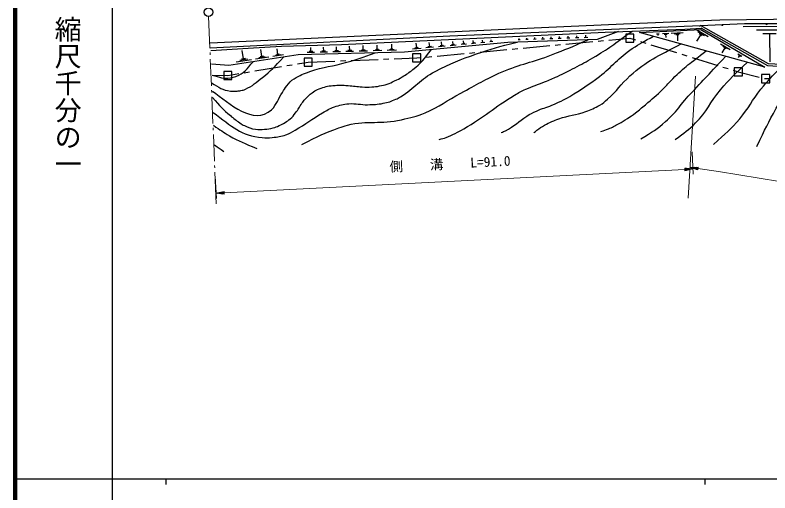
# Model space of a CAD drawing. Units: millimetres, scale not verified. Extents: x 40000 to 680000, y 20000 to 380000.
# Drawn here: x 40000 to 180097, y 202409 to 291143 of the extents above; entities that cross this region are included whole.
import ezdxf
from ezdxf.enums import TextEntityAlignment as Align

# ---------------------------------------------------------------- set-up
doc = ezdxf.new("R2010")
doc.units = ezdxf.units.MM
doc.header["$LTSCALE"] = 1000
for name, color, linetype, lineweight in [('M-BGD', 7, 'Continuous', 25), ('M-BGD-HTXT', 7, 'Continuous', 13), ('M-BMK-ROW', 30, 'Continuous', 25), ('M-BMK-SRVR', 3, 'Continuous', 25), ('M-STR-HTXT', 7, 'Continuous', 13), ('M-TTL', 2, 'Continuous', 140), ('M-TTL-BAND', 7, 'Continuous', 25)]:
    doc.layers.add(name, color=color, linetype=linetype, lineweight=lineweight)
doc.styles.add('@ＭＳ ゴシック', font='')
doc.styles.add('ＭＳ ゴシック', font='')
doc.styles.get('@ＭＳ ゴシック').set_extended_font_data('@MS Gothic')
doc.styles.get('ＭＳ ゴシック').set_extended_font_data('MS Gothic')

msp = doc.modelspace()

# ---------------------------------------------------------------- linework, layer by layer
at = {"layer": 'M-BGD'}
for p, q in [((167044, 289076), (167188, 289232)), ((179839, 282105), (167188, 289232)), ((179723, 281711), (167317, 288700)), ((175117, 289034), (184961, 289075)), ((142673, 286849), (142660, 287245)), ((144298, 286904), (144284, 287320)), ((145955, 286959), (145940, 287397)), ((179135, 281497), (155888, 287925)), ((159060, 287669), (159515, 287690)), ((159287, 287679), (159301, 287376)), ((160158, 287719), (161325, 287772)), ((160457, 287577), (161041, 287603)), ((160749, 287590), (160777, 286968)), ((161794, 287793), (164021, 287895)), ((162358, 287670), (163471, 287721)), ((162643, 287535), (163199, 287560)), ((162921, 287547), (162975, 286360)), ((166234, 288579), (168639, 287173)), ((167249, 287555), (166499, 286273)), ((166742, 288067), (167944, 287364)), ((166948, 287731), (167549, 287379)), ((177580, 288388), (182503, 288409)), ((178814, 287737), (181275, 287747)), ((180044, 287742), (180066, 282492)), ((114543, 285082), (114463, 285928)), ((116954, 285288), (116882, 286041)), ((119203, 285479), (119140, 286147)), ((121302, 285658), (121247, 286245)), ((123501, 285848), (123021, 285802)), ((123261, 285825), (123212, 286337)), ((125514, 285909), (124684, 285830)), ((125296, 286000), (124881, 285961)), ((125088, 285980), (125046, 286423)), ((127157, 286065), (126448, 285998)), ((126802, 286031), (126758, 286503)), ((128689, 286210), (128095, 286154)), ((128392, 286182), (128355, 286578)), ((133769, 286549), (133351, 286535)), ((133560, 286542), (133550, 286821)), ((135229, 286598), (134783, 286583)), ((135006, 286591), (134996, 286888)), ((136718, 286648), (136243, 286632)), ((136481, 286640), (136470, 286957)), ((138236, 286699), (137732, 286682)), ((137984, 286691), (137973, 287027)), ((139784, 286752), (139250, 286734)), ((139517, 286743), (139505, 287098)), ((141362, 286805), (140798, 286786)), ((141080, 286795), (141067, 287171)), ((142970, 286859), (142376, 286839)), ((144611, 286914), (143985, 286893)), ((146283, 286970), (145626, 286948)), ((170947, 285822), (172735, 284777)), ((82389, 283015), (82159, 284553)), ((85808, 283464), (85615, 284755)), ((88783, 283848), (88625, 284903)), ((94904, 284381), (94885, 285106)), ((97623, 284453), (96935, 284435)), ((97279, 284444), (97260, 285178)), ((100017, 284518), (99322, 284500)), ((99669, 284509), (99650, 285250)), ((102838, 284406), (101395, 284368)), ((102472, 284589), (101751, 284570)), ((102111, 284579), (102091, 285349)), ((105397, 284472), (103876, 284433)), ((105015, 284564), (104254, 284544)), ((104822, 284660), (104442, 284650)), ((104632, 284655), (104611, 285467)), ((108039, 284541), (106438, 284499)), ((107636, 284638), (106835, 284617)), ((107433, 284739), (107033, 284729)), ((107233, 284734), (107211, 285588)), ((110766, 284612), (109081, 284568)), ((110342, 284714), (109499, 284692)), ((110128, 284820), (109707, 284809)), ((109918, 284815), (109894, 285714)), ((115356, 284946), (113770, 284796)), ((114950, 285014), (114157, 284939)), ((114741, 285101), (114345, 285063)), ((117678, 285166), (116265, 285032)), ((117307, 285321), (116601, 285254)), ((119845, 285372), (118593, 285253)), ((119516, 285509), (118890, 285449)), ((121867, 285563), (120766, 285459)), ((121578, 285684), (121027, 285632)), ((123754, 285742), (122792, 285651)), ((171702, 285061), (171144, 284108)), ((171325, 285442), (172219, 284919)), ((171478, 285192), (171925, 284930)), ((82750, 283069), (82029, 282961)), ((87067, 283322), (84646, 282960)), ((86438, 283393), (85227, 283212)), ((86111, 283509), (85506, 283418)), ((89810, 283733), (87834, 283437)), ((89297, 283791), (88308, 283643)), ((89030, 283885), (88536, 283811)), ((95589, 284217), (94229, 284182)), ((95244, 284389), (94564, 284372)), ((97972, 284279), (96596, 284243)), ((100369, 284341), (98979, 284305)), ((174126, 283963), (174858, 283535)), ((174435, 283651), (174207, 283261)), ((174252, 283758), (174618, 283544)), ((83889, 282846), (81005, 282414)), ((83139, 282931), (81697, 282715)), ((194066, 280886), (179723, 281711)), ((194182, 281280), (179839, 282105))]:
    msp.add_line(p, q, dxfattribs=at)
for points in [[(76226, 286018), (137694, 288812), (152934, 289490), (166227, 290082), (170799, 290252), (185700, 290421)], [(76226, 285087), (120676, 287288), (167188, 289232)], [(76311, 284579), (84270, 285087), (89434, 285341), (100610, 285680), (134985, 287288), (149548, 287966), (164280, 288558), (165290, 288614), (167317, 288700)], [(167188, 289232), (175371, 289574), (183584, 289574), (188410, 289490), (196199, 289151), (201872, 288643), (208391, 287881), (211185, 287458), (215672, 286611), (220160, 285595), (223716, 284664), (230658, 282632), (243358, 278144), (262493, 270186), (271298, 265952), (276971, 263412), (283067, 260872), (293058, 257147)], [(152020, 288065), (148026, 286629), (131458, 286071), (112265, 284251), (92542, 283737), (79659, 281808), (76448, 282054)], [(155888, 287925), (167259, 288443), (179135, 281497)]]:
    msp.add_lwpolyline(points, dxfattribs=at)
for centre, radius, start, end in [((171279, 289403), 150, 182.39332, 2.39332), ((171279, 289403), 120, 182.39332, 2.39332), ((171279, 289403), 100, 182.39332, 2.39332), ((171279, 289403), 100, 182.39332, 2.39332), ((171279, 289403), 100, 182.39332, 2.39332), ((171279, 289403), 100, 182.39332, 2.39332), ((179477, 289574), 150, 180, 360), ((179477, 289574), 120, 180, 0), ((179477, 289574), 100, 180, 0), ((179477, 289574), 100, 180, 0), ((179477, 289574), 100, 180, 0), ((179477, 289574), 100, 180, 0)]:
    msp.add_arc(centre, radius, start, end, dxfattribs=at)
for points, knots in [([(118729, 268069), (119326, 268195), (119512, 268246), (119999, 268408), (120687, 268636), (121044, 268844), (121692, 269170), (122327, 269489), (122696, 269645), (123301, 270016), (127060, 272326), (128953, 273951), (132699, 276282), (133490, 276774), (133975, 276980), (134816, 277382), (136129, 278011), (136942, 278181), (138287, 278737), (139218, 279122), (139745, 279327), (140658, 279753), (141931, 280347), (142627, 280716), (143875, 281362), (145216, 282055), (145956, 282466), (147262, 283224), (150226, 284947), (151155, 285723), (154517, 288166)], [0, 0, 0, 0, 1, 1, 1, 2, 2, 2, 3, 3, 3, 4, 4, 4, 5, 5, 5, 6, 6, 6, 7, 7, 7, 8, 8, 8, 9, 9, 9, 10, 10, 10, 10]), ([(130244, 269339), (130604, 269475), (130711, 269539), (131006, 269678), (132706, 270481), (133396, 271382), (134985, 272387), (135648, 272806), (136055, 272982), (136763, 273318), (137850, 273835), (138532, 273953), (139642, 274419), (140310, 274700), (140684, 274861), (141335, 275181), (141972, 275494), (142334, 275664), (142944, 276028), (145174, 277355), (146370, 278196), (148447, 279753), (150944, 281625), (151930, 283211), (154543, 284918), (156038, 285894), (156617, 286254), (158501, 287202)], [0, 0, 0, 0, 1, 1, 1, 2, 2, 2, 3, 3, 3, 4, 4, 4, 5, 5, 5, 6, 6, 6, 7, 7, 7, 8, 8, 8, 9, 9, 9, 9]), ([(76734, 273064), (80302, 270534), (81878, 268656), (85878, 268408), (86604, 268363), (87020, 268309), (87741, 268408), (88743, 268545), (89340, 268545), (90281, 268916), (90969, 269187), (91336, 269389), (91974, 269762), (94002, 270948), (95026, 271796), (97054, 272980), (97885, 273464), (98355, 273745), (99256, 274080), (100271, 274458), (100886, 274580), (101965, 274673), (103318, 274789), (104079, 274475), (105436, 274504), (106565, 274528), (107202, 274568), (108315, 274758), (109274, 274921), (109793, 275134), (110686, 275520), (111025, 275666), (111220, 275744), (111532, 275943), (114166, 277619), (115203, 279233), (117967, 280684), (120846, 282196), (122568, 282845), (125634, 283926), (128528, 284947), (129592, 285225), (133175, 286129)], [0, 0, 0, 0, 1, 1, 1, 2, 2, 2, 3, 3, 3, 4, 4, 4, 5, 5, 5, 6, 6, 6, 7, 7, 7, 8, 8, 8, 9, 9, 9, 10, 10, 10, 11, 11, 11, 12, 12, 12, 13, 13, 13, 14, 14, 14, 14]), ([(93244, 267138), (96420, 268688), (97322, 269256), (100102, 270186), (100727, 270395), (101073, 270530), (101711, 270694), (105511, 271667), (107886, 270800), (111702, 271710), (113447, 272126), (114463, 272294), (116108, 273010), (118815, 274189), (120122, 275270), (122732, 276650), (125700, 278219), (127292, 279254), (130376, 280581), (133869, 282084), (136037, 282374), (139584, 283747), (142265, 284786), (143160, 285157), (146381, 286574)], [0, 0, 0, 0, 1, 1, 1, 2, 2, 2, 3, 3, 3, 4, 4, 4, 5, 5, 5, 6, 6, 6, 7, 7, 7, 8, 8, 8, 8]), ([(76650, 275858), (78113, 274210), (78526, 273647), (79952, 272472), (80625, 271916), (81007, 271607), (81730, 271117), (82049, 270901), (82221, 270760), (82576, 270609), (83346, 270282), (83779, 270042), (84608, 269932), (85264, 269844), (85642, 269889), (86302, 269932), (86936, 269973), (87296, 270021), (87910, 270186), (88355, 270305), (88594, 270413), (89011, 270609), (89453, 270816), (89700, 270939), (90112, 271202), (90491, 271444), (90705, 271583), (91043, 271879), (91483, 272265), (91701, 272517), (92059, 272980), (92569, 273640), (92760, 274078), (93244, 274758), (93463, 275065), (93591, 275233), (93837, 275520), (94111, 275839), (94285, 276001), (94599, 276282), (94880, 276533), (95043, 276672), (95361, 276874), (95773, 277136), (96003, 277301), (96462, 277467), (97419, 277814), (97988, 277962), (99002, 278060), (100088, 278164), (100706, 278117), (101796, 278060), (102824, 278006), (103392, 277860), (104420, 277806), (105114, 277769), (105505, 277769), (106198, 277806), (106764, 277835), (107081, 277875), (107638, 277975), (108206, 278077), (108530, 278129), (109077, 278314), (109624, 278498), (109910, 278657), (110432, 278906), (111006, 279180), (111323, 279345), (111871, 279668), (112669, 280140), (113087, 280454), (113818, 281023), (115390, 282246), (115830, 282931), (117318, 284730)], [0, 0, 0, 0, 1, 1, 1, 2, 2, 2, 3, 3, 3, 4, 4, 4, 5, 5, 5, 6, 6, 6, 7, 7, 7, 8, 8, 8, 9, 9, 9, 10, 10, 10, 11, 11, 11, 12, 12, 12, 13, 13, 13, 14, 14, 14, 15, 15, 15, 16, 16, 16, 17, 17, 17, 18, 18, 18, 19, 19, 19, 20, 20, 20, 21, 21, 21, 22, 22, 22, 23, 23, 23, 24, 24, 24, 25, 25, 25, 25]), ([(136255, 269254), (136522, 269504), (136610, 269572), (136848, 269762), (137371, 270180), (137708, 270357), (138287, 270694), (138798, 270992), (139104, 271124), (139642, 271371), (140127, 271594), (140407, 271704), (140912, 271879), (142822, 272541), (144011, 272532), (145907, 273234), (146962, 273624), (147572, 273832), (148532, 274419), (149136, 274788), (149442, 275049), (149971, 275520), (151719, 277073), (152383, 278271), (154120, 279838), (157372, 282771), (159124, 283436), (163627, 285785)], [0, 0, 0, 0, 1, 1, 1, 2, 2, 2, 3, 3, 3, 4, 4, 4, 5, 5, 5, 6, 6, 6, 7, 7, 7, 8, 8, 8, 9, 9, 9, 9]), ([(148701, 269508), (149385, 269720), (149588, 269792), (150140, 270016), (150894, 270323), (151291, 270555), (152003, 270948), (152678, 271320), (153051, 271541), (153696, 271964), (154272, 272341), (154586, 272565), (155136, 272980), (155886, 273546), (156285, 273892), (156998, 274504), (158279, 275601), (159021, 276192), (160216, 277382), (160961, 278125), (161334, 278585), (162078, 279330), (164305, 281556), (165264, 282171), (168260, 284504)], [0, 0, 0, 0, 1, 1, 1, 2, 2, 2, 3, 3, 3, 4, 4, 4, 5, 5, 5, 6, 6, 6, 7, 7, 7, 8, 8, 8, 8]), ([(76480, 278568), (77885, 277720), (78476, 277167), (79952, 277044), (80446, 277003), (80726, 277018), (81222, 277044), (81488, 277058), (81638, 277076), (81899, 277128), (82237, 277197), (82430, 277242), (82746, 277382), (84114, 277990), (84726, 278631), (85907, 279552), (87587, 280860), (88109, 281486), (89834, 283332)], [0, 0, 0, 0, 1, 1, 1, 2, 2, 2, 3, 3, 3, 4, 4, 4, 5, 5, 5, 6, 6, 6, 6]), ([(76650, 277044), (79774, 274716), (84282, 270537), (87572, 273572), (88664, 274580), (88769, 275560), (89604, 276790), (89923, 277261), (90085, 277539), (90450, 277975), (90930, 278549), (91170, 278934), (91805, 279330), (92866, 279991), (93535, 280249), (94717, 280656), (97331, 281557), (98928, 281605), (101578, 282391), (103654, 283006), (104351, 283235), (106849, 284110)], [0, 0, 0, 0, 1, 1, 1, 2, 2, 2, 3, 3, 3, 4, 4, 4, 5, 5, 5, 6, 6, 6, 7, 7, 7, 7]), ([(76585, 279980), (78016, 279594), (78643, 279272), (79952, 279499), (80355, 279569), (80579, 279624), (80968, 279753), (82527, 280269), (82980, 281133), (84167, 282483)], [0, 0, 0, 0, 1, 1, 1, 2, 2, 2, 3, 3, 3, 3]), ([(162502, 268069), (164329, 269303), (164931, 269804), (166312, 271117), (168479, 273179), (168941, 274988), (170897, 277252), (172731, 279377), (173472, 280086), (175925, 282384)], [0, 0, 0, 0, 1, 1, 1, 2, 2, 2, 3, 3, 3, 3]), ([(169614, 267138), (171985, 269186), (172759, 269854), (174489, 271864), (176212, 273867), (176741, 275329), (178424, 277366), (179840, 279082), (180391, 279665), (182274, 281564)], [0, 0, 0, 0, 1, 1, 1, 2, 2, 2, 3, 3, 3, 3]), ([(177657, 266714), (179292, 270144), (179759, 271099), (181258, 273829), (182912, 276840), (183551, 277825), (185797, 281361)], [0, 0, 0, 0, 1, 1, 1, 2, 2, 2, 2]), ([(156152, 268154), (158342, 269505), (159110, 269900), (160724, 271371), (161744, 272301), (162306, 272843), (163179, 273911), (163627, 274459), (163787, 274655), (164280, 275350)], [0, 0, 0, 0, 1, 1, 1, 2, 2, 2, 3, 3, 3, 3]), ([(76819, 270694), (78157, 269723), (78589, 269450), (79782, 268746), (81668, 267634), (82445, 267371), (84862, 266376)], [0, 0, 0, 0, 1, 1, 1, 2, 2, 2, 2])]:
    msp.add_open_spline(points, degree=3, knots=knots, dxfattribs=at)
for points in [[(164280, 275350), (168096, 279422), (168096, 279422), (171913, 283494)], [(76988, 267053), (77877, 266418), (77877, 266418), (78766, 265783)]]:
    msp.add_open_spline(points, degree=3, dxfattribs=at)
at = {"layer": 'M-BGD-HTXT'}
for p, q in [((75915, 290868), (76154, 284971)), ((76187, 284172), (76203, 283772)), ((76235, 282973), (76438, 277977)), ((76470, 277177), (76486, 276778)), ((76519, 275978), (76721, 270982)), ((76754, 270183), (76770, 269783)), ((76802, 268984), (77005, 263988)), ((77037, 263189), (77054, 262789)), ((77086, 261990), (77325, 256092))]:
    msp.add_line(p, q, dxfattribs=at)
at = {"layer": 'M-BMK-ROW'}
for p, q in [((154840, 287616), (153340, 287616)), ((153340, 287616), (153340, 286116)), ((154840, 286116), (154840, 287616)), ((142242, 285765), (147221, 286228)), ((148216, 286320), (149212, 286413)), ((150208, 286505), (154090, 286866)), ((153340, 286116), (154840, 286116)), ((154090, 286866), (155141, 286539)), ((156096, 286243), (157051, 285946)), ((126311, 284283), (131289, 284746)), ((132285, 284839), (133281, 284931)), ((134277, 285024), (139255, 285487)), ((140251, 285579), (141247, 285672)), ((158006, 285649), (162781, 284165)), ((95127, 283165), (93627, 283165)), ((93627, 283165), (93627, 281665)), ((95127, 281665), (95127, 283165)), ((110365, 283028), (114540, 283188)), ((115290, 283938), (113790, 283938)), ((113790, 283938), (113790, 282438)), ((114540, 283188), (115358, 283264)), ((115290, 282438), (115290, 283938)), ((116354, 283357), (117350, 283450)), ((118345, 283542), (123324, 284005)), ((124320, 284098), (125315, 284190)), ((163736, 283868), (164691, 283571)), ((165646, 283274), (170420, 281790)), ((84515, 280777), (89448, 281596)), ((90434, 281760), (91421, 281924)), ((92407, 282088), (94377, 282415)), ((93627, 281665), (95127, 281665)), ((94377, 282415), (99373, 282607)), ((100372, 282645), (101371, 282683)), ((102371, 282722), (107367, 282913)), ((108366, 282952), (109366, 282990)), ((113790, 282438), (115290, 282438)), ((80234, 280691), (78734, 280691)), ((78734, 280691), (78734, 279191)), ((79484, 279941), (81556, 280285)), ((80234, 279191), (80234, 280691)), ((82542, 280449), (83529, 280613)), ((171375, 281493), (172330, 281197)), ((173285, 280900), (174235, 280605)), ((174985, 281355), (173485, 281355)), ((173485, 281355), (173485, 279855)), ((174235, 280605), (178122, 279638)), ((174985, 279855), (174985, 281355)), ((76585, 279980), (79484, 279941)), ((78734, 279191), (80234, 279191)), ((173485, 279855), (174985, 279855)), ((180056, 280093), (178556, 280093)), ((178556, 280093), (178556, 278593)), ((179092, 279396), (179306, 279343)), ((179306, 279343), (180086, 279353)), ((180056, 278593), (180056, 280093)), ((178556, 278593), (180056, 278593))]:
    msp.add_line(p, q, dxfattribs=at)
at = {"layer": 'M-BMK-SRVR'}
msp.add_circle((75883, 291668), 800, dxfattribs=at)
at = {"layer": 'M-STR-HTXT'}
for p, q in [((166291, 279805), (164899, 257121)), ((165653, 265743), (165866, 261574)), ((164317, 262496), (78798, 258127)), ((165815, 262572), (164304, 262745)), ((164304, 262745), (164330, 262246)), ((164606, 262711), (164307, 262695)), ((164309, 262646), (164909, 262676)), ((165211, 262642), (164312, 262596)), ((164314, 262546), (165513, 262607)), ((165815, 262572), (164317, 262496)), ((164320, 262446), (165518, 262507)), ((165221, 262442), (164322, 262396)), ((164325, 262346), (164924, 262377)), ((164627, 262311), (164327, 262296)), ((165815, 262572), (164330, 262246)), ((165251, 262846), (166771, 262887)), ((165251, 262846), (166702, 262392)), ((165251, 262846), (166736, 262639)), ((166729, 262590), (165541, 262755)), ((166743, 262689), (165555, 262854)), ((165831, 262665), (166723, 262540)), ((165859, 262863), (166750, 262738)), ((166716, 262491), (166121, 262574)), ((166757, 262788), (166163, 262871)), ((166412, 262483), (166709, 262441)), ((166467, 262879), (166764, 262838)), ((166702, 262392), (166771, 262887)), ((77138, 261222), (77351, 257052)), ((77300, 258051), (78786, 258377)), ((77300, 258051), (78798, 258127)), ((77300, 258051), (78811, 257878)), ((78796, 258177), (77597, 258116)), ((78801, 258077), (77602, 258016)), ((77894, 258181), (78793, 258227)), ((77905, 257981), (78803, 258027)), ((78791, 258277), (78191, 258246)), ((78806, 257977), (78207, 257947)), ((78488, 258312), (78788, 258327)), ((78509, 257912), (78809, 257928)), ((78811, 257878), (78786, 258377))]:
    msp.add_line(p, q, dxfattribs=at)
msp.add_arc((94368, -246150), 513908, 68.22346, 81.9048, dxfattribs=at)
at = {"layer": 'M-TTL'}
msp.add_line((40000, 380000), (40000, 20000), dxfattribs=at)
at = {"layer": 'M-TTL-BAND'}
for p, q in [((58000, 370000), (58000, 20000)), ((40000, 205000), (579000, 205000)), ((68000, 205000), (68000, 204000)), ((168000, 205000), (168000, 204000))]:
    msp.add_line(p, q, dxfattribs=at)

# ---------------------------------------------------------------- texts
at = {"layer": 'M-STR-HTXT', "style": 'ＭＳ ゴシック'}
msp.add_text('側\u3000\u3000溝\u3000\u3000L=91.0', height=1833, rotation=2.924, dxfattribs=at).set_placement((120800, 262070), align=Align.BOTTOM_CENTER)
at = {"layer": 'M-TTL-BAND', "style": '@ＭＳ ゴシック'}
msp.add_text('縮尺千分の一', height=3666, rotation=270, dxfattribs=at).set_placement((49777, 261030), align=Align.MIDDLE_RIGHT)

doc.saveas('drawing.dxf')
